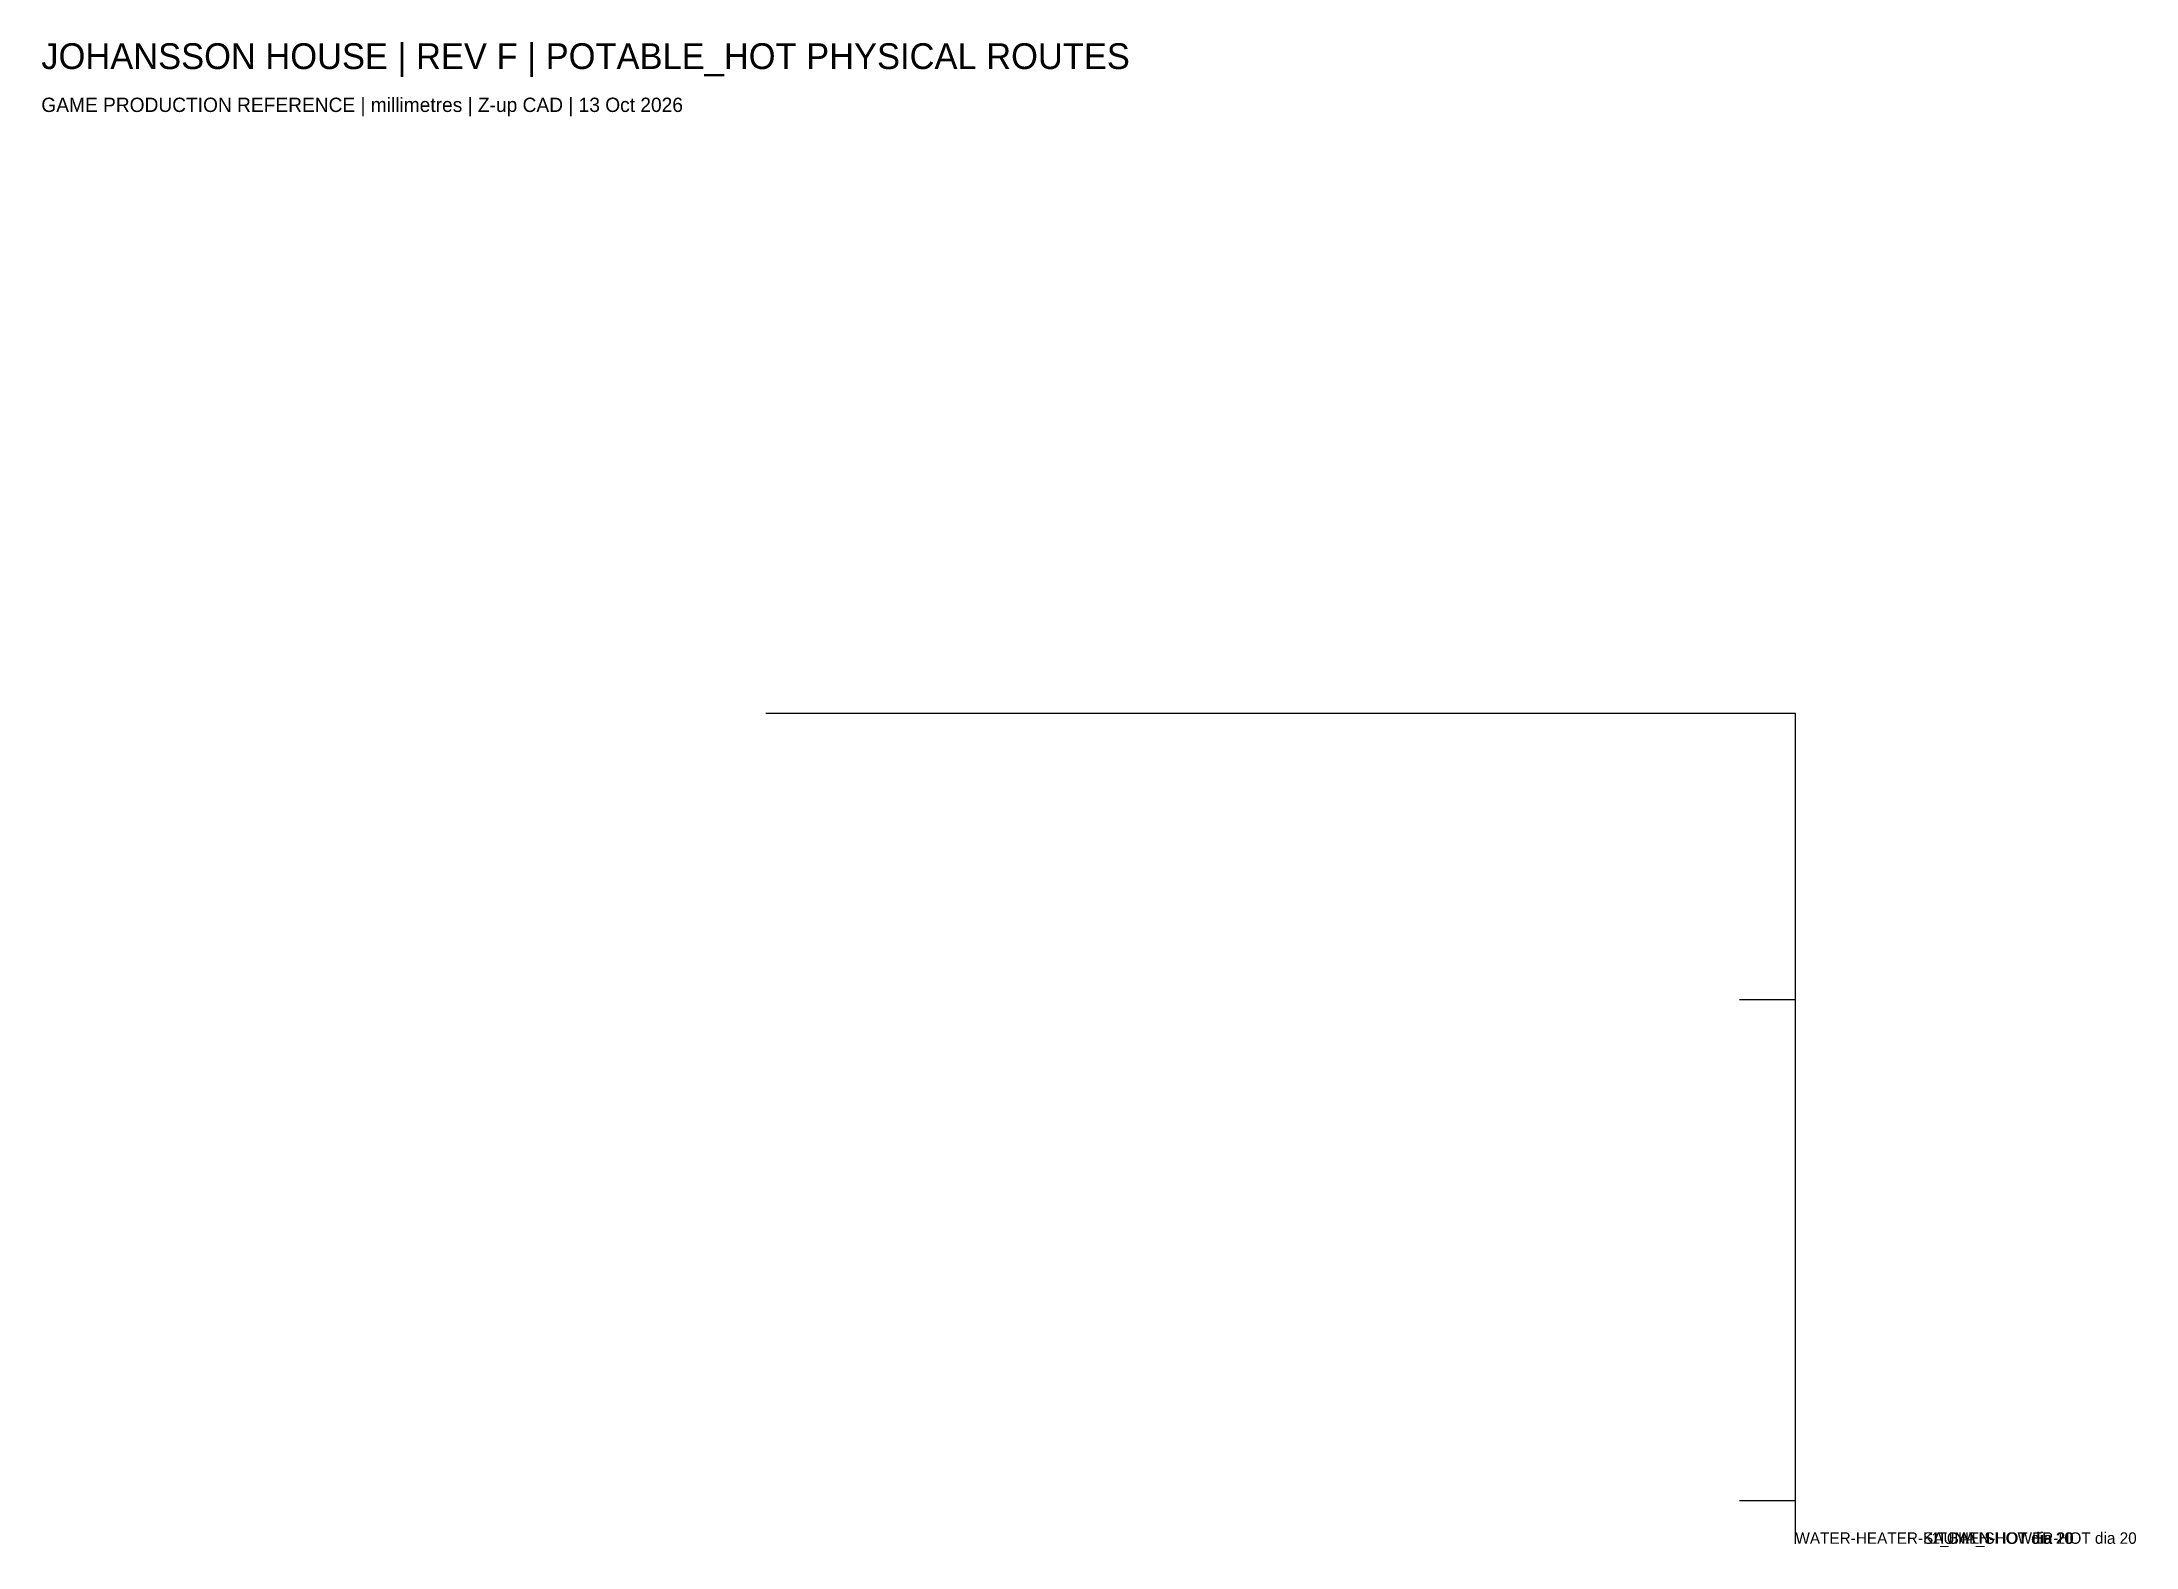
# Model space of a CAD drawing. Header units: millimetres. Extents: x -996 to 13629, y 2177 to 12690.
import ezdxf

# ---------------------------------------------------------------- set-up
doc = ezdxf.new("R2010")
doc.units = ezdxf.units.MM

msp = doc.modelspace()

# ---------------------------------------------------------------- linework, layer by layer
at = {"layer": 'R-POTABLE_HOT'}
for points in [[(11250, 2200, -1800), (11250, 2200, 2100), (11250, 8000, 2100), (4060, 8000, 2100), (4060, 8000, 800)], [(11250, 2200, -1800), (11250, 2200, -700), (11250, 6000, -700), (10860, 6000, -700), (10860, 6000, -2000)], [(11250, 2200, -1800), (11250, 2200, 4900), (11250, 2500, 4900), (10860, 2500, 4900), (10860, 2500, 3400)]]:
    msp.add_polyline3d(points, dxfattribs=at)

# ---------------------------------------------------------------- texts
at = {"layer": 'R-TAGS'}
for s in ['WATER-HEATER-KITCHEN-HOT dia 20', 'WATER-HEATER-L1_BATH-HOT dia 20', 'WATER-HEATER-SAUNA_SHOWER-HOT dia 20']:
    msp.add_text(s, height=80, dxfattribs=at).set_placement((11250, 2200, -1800))
at = {"layer": 'TITLE'}
for s, height, p in [('JOHANSSON HOUSE | REV F | POTABLE_HOT PHYSICAL ROUTES', 180, (-1000, 12500)), ('GAME PRODUCTION REFERENCE | millimetres | Z-up CAD | 13 Oct 2026', 100, (-1000, 12200))]:
    msp.add_text(s, height=height, dxfattribs=at).set_placement(p)

doc.saveas('drawing.dxf')
